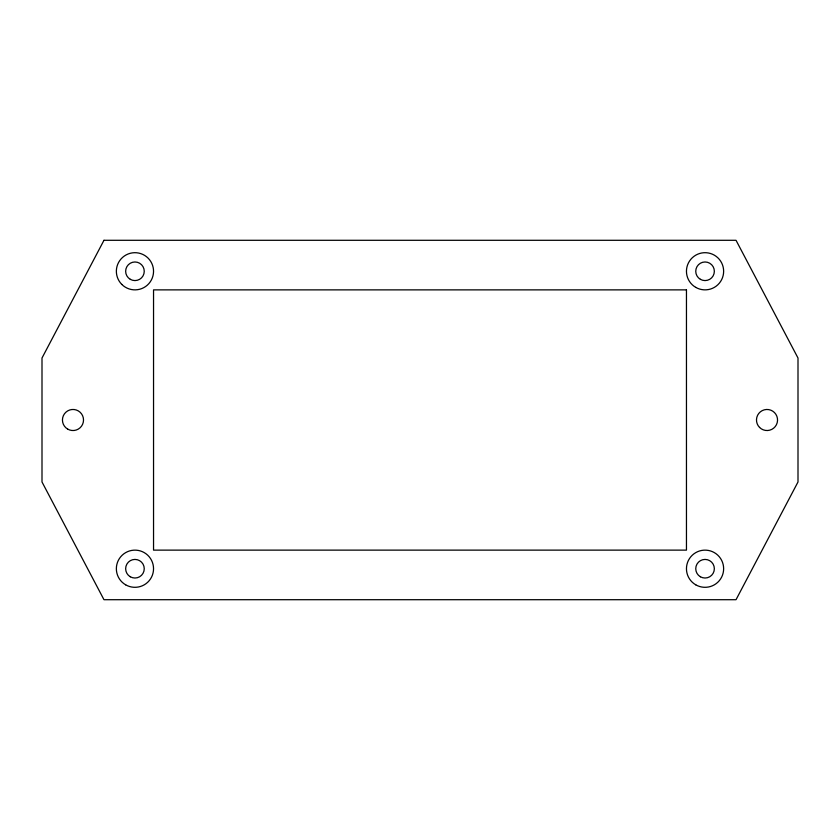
<?xml version="1.0" encoding="UTF-8"?>
<svg xmlns="http://www.w3.org/2000/svg" width="840" height="840" viewBox="0 0 840 840"><rect width="100%" height="100%" fill="white"/><g stroke="black" fill="none" stroke-linecap="round" stroke-linejoin="round"><path stroke-width="1.26" d="M103.971 240.293L42 358.029L42 481.971L103.971 599.707L736.029 599.707L798 481.971L798 358.029L736.029 240.293L103.971 240.293M686.458 289.873L153.541 289.873L153.541 550.126L686.458 550.126L686.458 289.873M700.403 279.332A9.293 9.293 0 0 0 714.347 271.278A9.293 9.293 0 0 0 700.403 263.225A9.293 9.293 0 0 0 700.403 279.332M67.715 429.125A10.531 10.531 0 0 0 83.517 420A10.531 10.531 0 0 0 67.715 410.876A10.531 10.531 0 0 0 67.715 429.125M759.57 427.445A10.531 10.531 0 0 0 777.189 422.73A10.531 10.531 0 0 0 764.295 409.826A10.531 10.531 0 0 0 759.57 427.445M700.403 576.775A9.293 9.293 0 0 0 714.347 568.722A9.293 9.293 0 0 0 700.403 560.669A9.293 9.293 0 0 0 700.403 576.775M130.305 279.332A9.293 9.293 0 0 0 144.249 271.278A9.293 9.293 0 0 0 130.305 263.225A9.293 9.293 0 0 0 130.305 279.332M130.305 576.775A9.293 9.293 0 0 0 144.249 568.722A9.293 9.293 0 0 0 130.305 560.669A9.293 9.293 0 0 0 130.305 576.775M125.654 584.819A18.585 18.585 0 0 0 153.541 568.722A18.585 18.585 0 0 0 125.654 552.625A18.585 18.585 0 0 0 125.654 584.819M121.811 284.424A18.585 18.585 0 0 0 152.911 276.087A18.585 18.585 0 0 0 130.137 253.323A18.585 18.585 0 0 0 121.811 284.424M695.751 584.819A18.585 18.585 0 0 0 723.639 568.722A18.585 18.585 0 0 0 695.751 552.625A18.585 18.585 0 0 0 695.751 584.819M695.751 287.375A18.585 18.585 0 0 0 723.639 271.278A18.585 18.585 0 0 0 695.751 255.181A18.585 18.585 0 0 0 695.751 287.375"/></g></svg>
